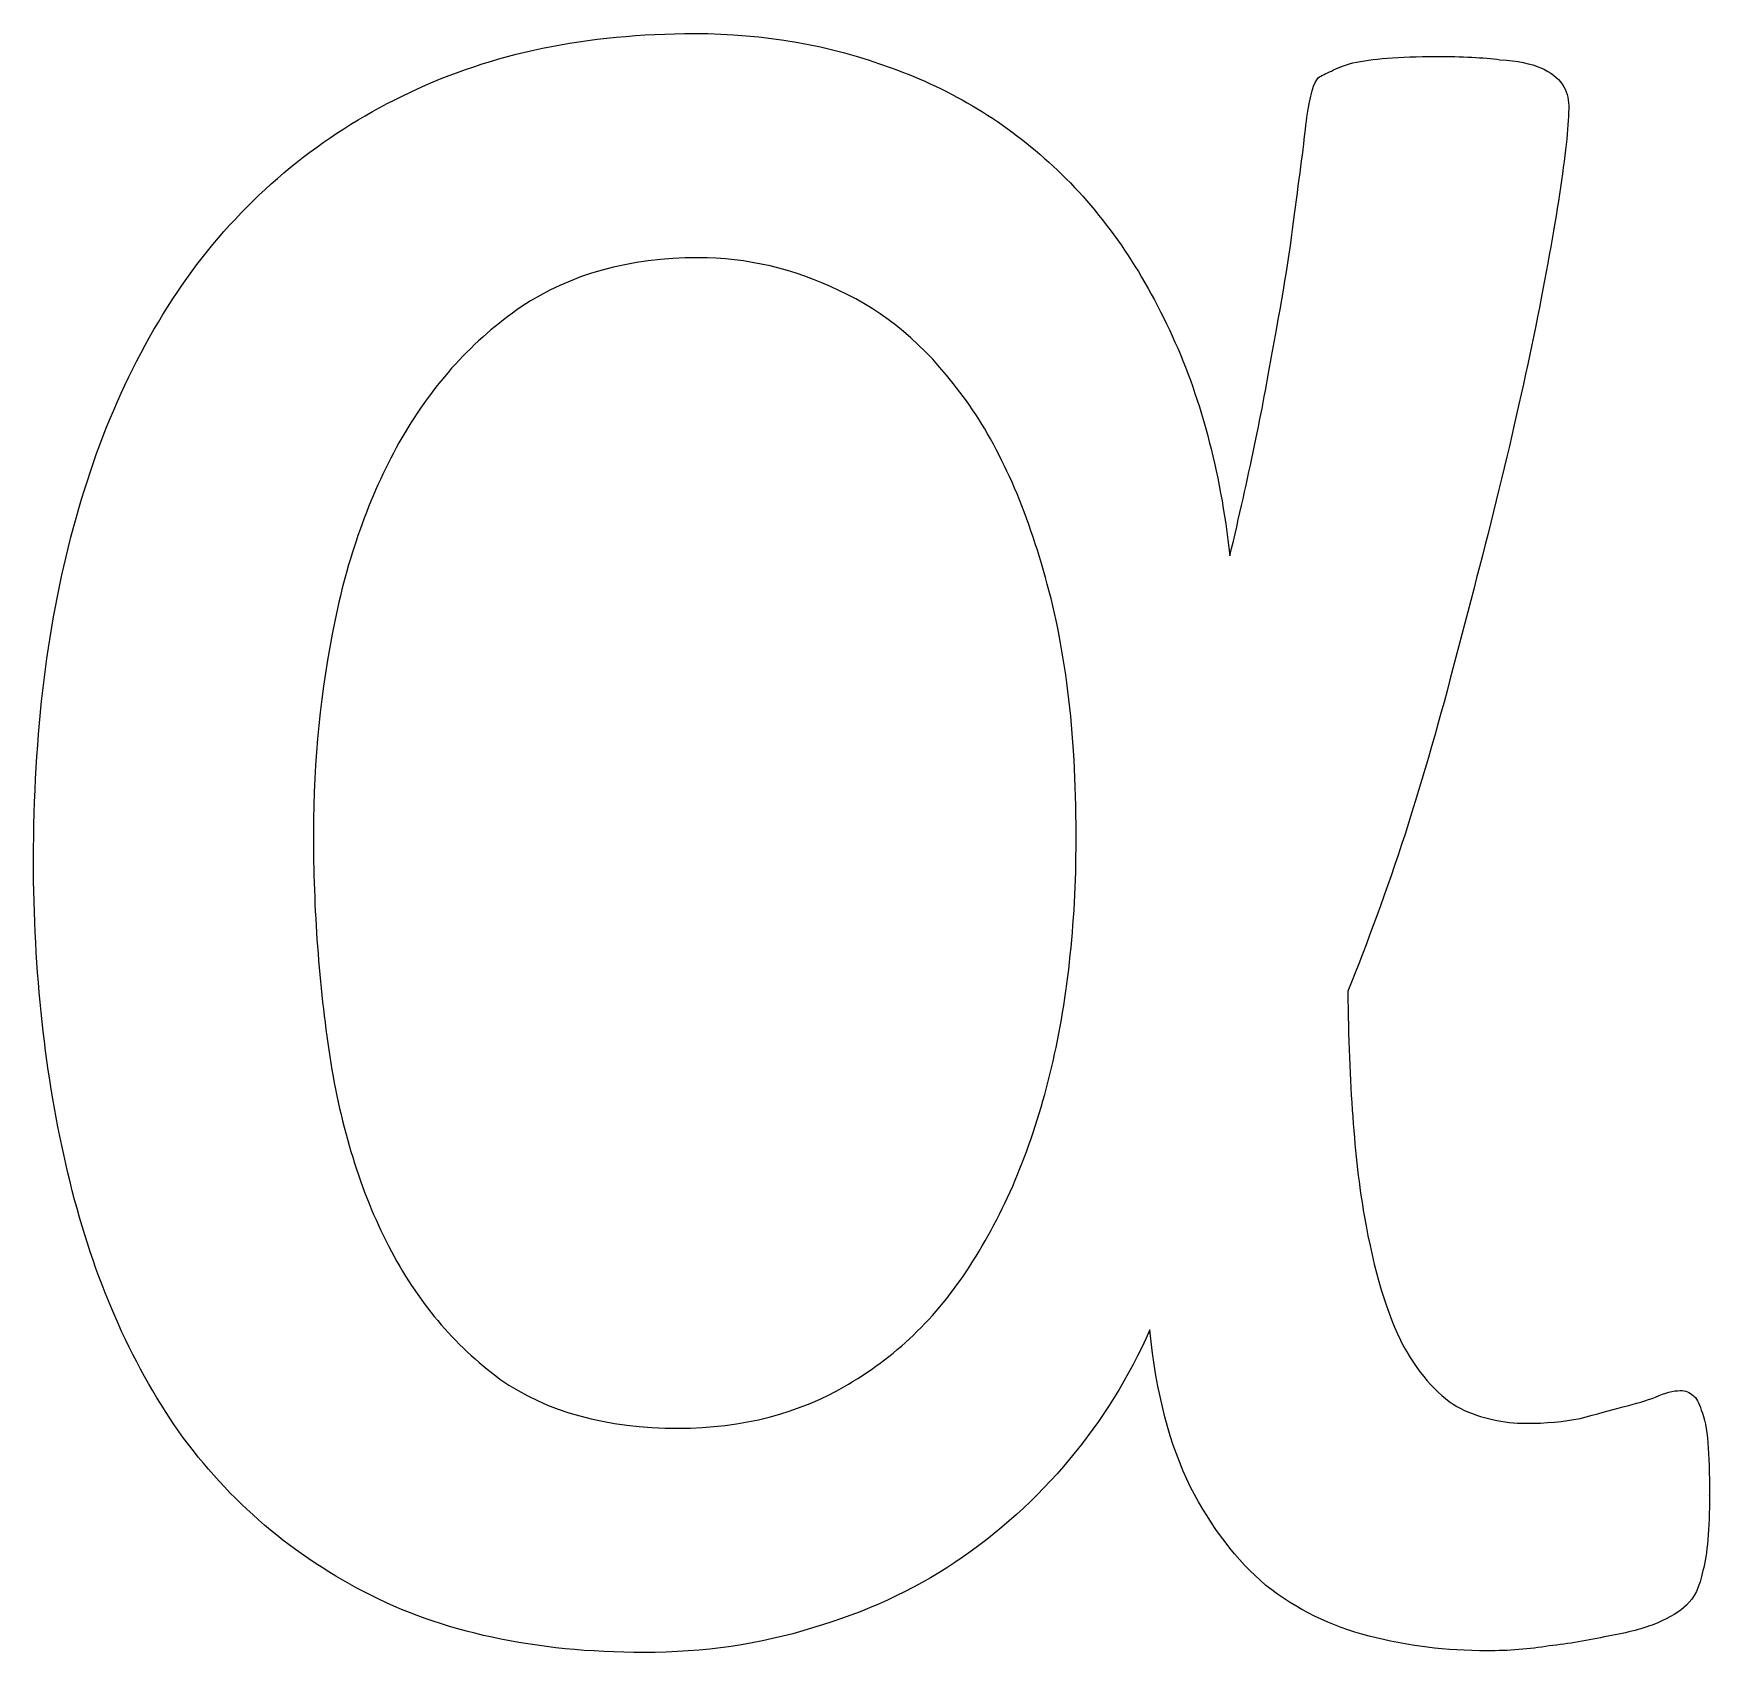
# Model space of a CAD drawing. Extents: x 3.4 to 19.1, y 4 to 19.2.
import ezdxf

# ---------------------------------------------------------------- set-up
doc = ezdxf.new("R2010")
doc.units = 0
doc.layers.add('Calque_1', color=7, linetype='CONTINUOUS')

msp = doc.modelspace()

# ---------------------------------------------------------------- linework, layer by layer
at = {"layer": 'Calque_1', "color": 7}
for points in [[(13.21211, 11.64804), (13.21211, 11.70937)], [(19.146523, 5.51415), (19.146524, 5.51428)]]:
    msp.add_lwpolyline(points, dxfattribs=at)
for points in [[(6.971007, 18.65587), (7.737727, 19.023897), (8.627122, 19.20791), (9.639193, 19.20791)], [(9.639193, 19.20791), (10.29346, 19.20791), (10.906836, 19.100567), (11.479321, 18.88588)], [(11.479321, 18.88588), (12.051805, 18.681427), (12.55784, 18.37474), (12.997427, 17.96582)], [(15.4816, 18.79388), (15.512267, 18.814347), (15.553158, 18.83478), (15.604275, 18.85518)], [(15.604275, 18.85518), (15.655388, 18.885847), (15.721837, 18.911413), (15.803622, 18.93188)], [(15.803622, 18.93188), (15.895629, 18.952347), (16.00297, 18.96768), (16.125645, 18.97788)], [(16.125645, 18.97788), (16.258543, 18.98808), (16.411887, 18.99318), (16.585677, 18.99318)], [(16.585677, 18.99318), (16.831027, 18.99318), (17.030374, 18.982947), (17.183718, 18.96248)], [(17.183718, 18.96248), (17.347285, 18.95228), (17.475072, 18.926713), (17.567079, 18.88578)], [(17.567079, 18.88578), (17.659085, 18.844913), (17.725534, 18.7938), (17.766426, 18.73244)], [(15.374259, 18.42585), (15.404926, 18.63031), (15.440706, 18.752987), (15.4816, 18.79388)], [(17.766426, 18.73244), (17.807319, 18.671107), (17.827766, 18.604657), (17.827766, 18.53309)], [(5.023538, 17.10709), (5.55513, 17.781803), (6.204286, 18.298063), (6.971007, 18.65587)], [(17.827766, 18.53309), (17.827766, 18.369523), (17.802209, 18.11395), (17.751096, 17.76637)], [(15.266918, 17.58246), (15.318031, 17.950487), (15.353812, 18.231617), (15.374259, 18.42585)], [(12.997427, 17.96582), (13.437013, 17.5569), (13.799927, 17.045753), (14.086169, 16.43238)], [(17.751096, 17.76637), (17.699983, 17.429017), (17.628422, 17.025213), (17.536415, 16.55496)], [(15.052237, 16.23303), (15.154466, 16.77485), (15.226027, 17.22466), (15.266918, 17.58246)], [(3.842789, 14.66892), (4.108585, 15.619653), (4.502168, 16.432377), (5.023538, 17.10709)], [(9.669863, 17.10708), (9.025819, 17.10708), (8.47378, 16.953737), (8.013748, 16.64705)], [(10.988622, 16.8004), (10.569481, 17.004853), (10.129895, 17.10708), (9.669863, 17.10708)], [(8.013748, 16.64705), (7.563939, 16.340363), (7.190802, 15.931447), (6.894337, 15.4203)], [(12.123368, 15.84966), (11.796234, 16.289247), (11.417985, 16.60616), (10.988622, 16.8004)], [(17.536415, 16.55496), (17.444408, 16.094927), (17.331956, 15.58889), (17.199058, 15.03685)], [(14.086169, 16.43238), (14.372411, 15.829227), (14.561535, 15.123843), (14.653542, 14.31623)], [(14.653542, 14.31623), (14.827332, 15.052283), (14.96023, 15.691217), (15.052237, 16.23303)], [(12.905422, 14.17821), (12.711187, 14.86315), (12.450502, 15.4203), (12.123368, 15.84966)], [(6.894337, 15.4203), (6.608094, 14.919373), (6.398524, 14.34689), (6.265626, 13.70285)], [(17.199058, 15.03685), (17.06616, 14.495037), (16.923039, 13.937887), (16.769695, 13.3654)], [(3.444094, 11.46403), (3.444094, 12.64989), (3.576992, 13.718187), (3.842789, 14.66892)], [(13.21211, 11.70937), (13.21211, 12.67033), (13.109881, 13.493277), (12.905422, 14.17821)], [(6.265626, 13.70285), (6.132728, 13.058803), (6.066279, 12.399423), (6.066279, 11.72471)], [(16.769695, 13.3654), (16.626574, 12.80314), (16.468118, 12.2511), (16.294328, 11.70928)], [(6.066279, 11.72471), (6.066279, 10.998883), (6.117394, 10.298613), (6.219623, 9.6239)], [(12.96676, 9.45522), (13.130327, 10.129933), (13.21211, 10.860873), (13.21211, 11.64804)], [(16.294328, 11.70928), (16.120538, 11.177693), (15.941637, 10.686993), (15.757624, 10.23718)], [(3.766117, 8.53516), (3.551435, 9.445), (3.444094, 10.42129), (3.444094, 11.46403)], [(15.757624, 10.23718), (15.767844, 9.368233), (15.818959, 8.667963), (15.910968, 8.13637)], [(6.219623, 9.6239), (6.321852, 8.959407), (6.505865, 8.366473), (6.771661, 7.8451)], [(12.246043, 7.7071), (12.562954, 8.20802), (12.803193, 8.790727), (12.96676, 9.45522)], [(4.762853, 6.17366), (4.313044, 6.838153), (3.980798, 7.62532), (3.766117, 8.53516)], [(15.910968, 8.13637), (16.002975, 7.614997), (16.12565, 7.20608), (16.278994, 6.90962)], [(6.771661, 7.8451), (7.037458, 7.333953), (7.385037, 6.919927), (7.814401, 6.60302)], [(11.080628, 6.55701), (11.550883, 6.83303), (11.939355, 7.216393), (12.246043, 7.7071)], [(13.902156, 7.06306), (13.707921, 6.623473), (13.457459, 6.219667), (13.150771, 5.85164)], [(14.285516, 5.59096), (14.091281, 5.979427), (13.963494, 6.470127), (13.902156, 7.06306)], [(16.278994, 6.90962), (16.442561, 6.623373), (16.621462, 6.429137), (16.815698, 6.32691)], [(7.814401, 6.60302), (8.253987, 6.296333), (8.811137, 6.14299), (9.485851, 6.14299)], [(9.485851, 6.14299), (10.089004, 6.14299), (10.620596, 6.280997), (11.080628, 6.55701)], [(18.640492, 6.43424), (18.732498, 6.475107), (18.80917, 6.49554), (18.870508, 6.49554)], [(18.870508, 6.49554), (18.921621, 6.49554), (18.962513, 6.480207), (18.993183, 6.44954)], [(18.993183, 6.44954), (19.02385, 6.429073), (19.049406, 6.38307), (19.069853, 6.31153)], [(16.815698, 6.32691), (17.009933, 6.234903), (17.214392, 6.1889), (17.429074, 6.1889)], [(17.935109, 6.2349), (18.088453, 6.275767), (18.221351, 6.311547), (18.333804, 6.34224)], [(18.333804, 6.34224), (18.456479, 6.372907), (18.558708, 6.403573), (18.640492, 6.43424)], [(19.069853, 6.31153), (19.10052, 6.23997), (19.120966, 6.137743), (19.131193, 6.00485)], [(6.541643, 4.60956), (5.815815, 4.987807), (5.222885, 5.509173), (4.762853, 6.17366)], [(17.429074, 6.1889), (17.613087, 6.1889), (17.781765, 6.204233), (17.935109, 6.2349)], [(19.131193, 6.00485), (19.141413, 5.88217), (19.146523, 5.718603), (19.146523, 5.51415)], [(13.150771, 5.85164), (12.844083, 5.483613), (12.48628, 5.161593), (12.077363, 4.88558)], [(14.990899, 4.67089), (14.71488, 4.906017), (14.479752, 5.212707), (14.285516, 5.59096)], [(19.146524, 5.51428), (19.146524, 5.197367), (19.126077, 4.962237), (19.085184, 4.80889)], [(12.077363, 4.88558), (11.678668, 4.61978), (11.233971, 4.41532), (10.74327, 4.2722)], [(19.085184, 4.80889), (19.054517, 4.65555), (19.003403, 4.54821), (18.93184, 4.48687)], [(9.163826, 4.04218), (8.141533, 4.04218), (7.267472, 4.231307), (6.541643, 4.60956)], [(15.956966, 4.19553), (15.599163, 4.287537), (15.277141, 4.44599), (14.990899, 4.67089)], [(18.93184, 4.48687), (18.8705, 4.425537), (18.778494, 4.36931), (18.655821, 4.31819)], [(10.74327, 4.2722), (10.252569, 4.118853), (9.726087, 4.04218), (9.163826, 4.04218)], [(18.655821, 4.31819), (18.533146, 4.267057), (18.379802, 4.226167), (18.195789, 4.19552)], [(17.061043, 4.05752), (16.682794, 4.05752), (16.314769, 4.103523), (15.956966, 4.19553)], [(17.643751, 4.10352), (17.459738, 4.072853), (17.265502, 4.05752), (17.061043, 4.05752)], [(18.195789, 4.19552), (18.011776, 4.154653), (17.827764, 4.123987), (17.643751, 4.10352)]]:
    msp.add_open_spline(points, degree=3, dxfattribs=at)

doc.saveas('drawing.dxf')
